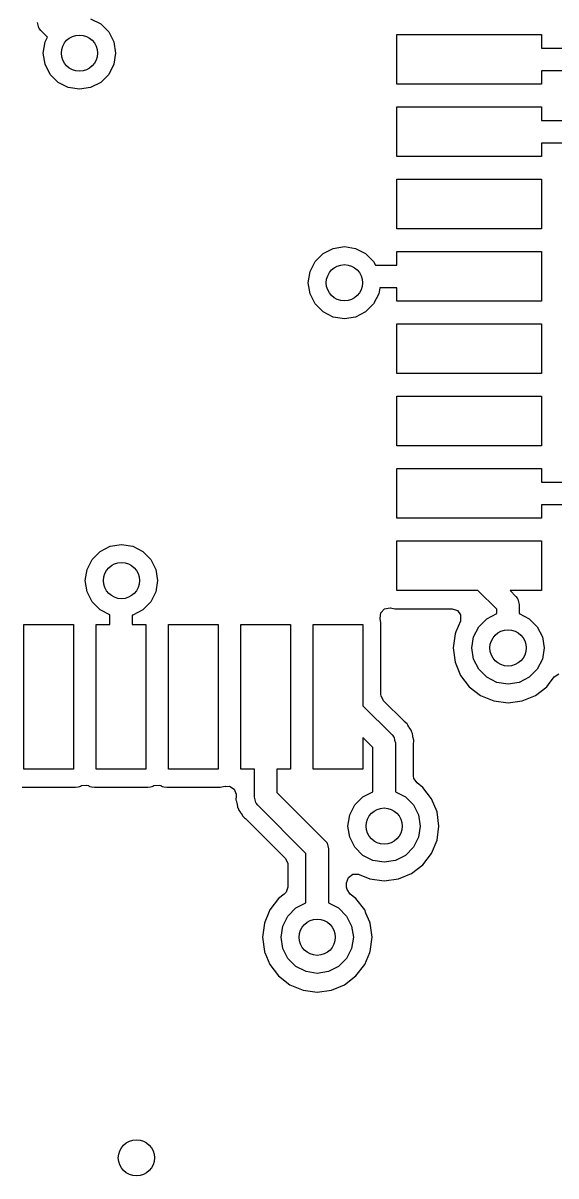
# Model space of a CAD drawing. Extents: x 128.2 to 165.3, y -118.5 to -85.
# Drawn here: x 141.99 to 147.88, y -104.81 to -92.06 of the extents above; entities that cross this region are included whole.
import ezdxf

# ---------------------------------------------------------------- set-up
doc = ezdxf.new("R2010")
doc.units = 0
doc.layers.add('BLACK', color=7, linetype='CONTINUOUS')

msp = doc.modelspace()

# ---------------------------------------------------------------- linework, layer by layer
at = {"layer": 'BLACK', "linetype": 'CONTINUOUS'}
for p, q in [((142.154, -92.0795), (142.145, -92.05)), ((142.734, -92.0096), (142.845, -92.0664)), ((142.845, -92.0664), (142.934, -92.1549)), ((142.16, -92.1096), (142.154, -92.0795)), ((142.164, -92.1148), (142.16, -92.1096)), ((142.165, -92.1175), (142.164, -92.1148)), ((142.168, -92.1206), (142.165, -92.1175)), ((142.182, -92.1384), (142.168, -92.1206)), ((142.257, -92.2134), (142.182, -92.1384)), ((142.934, -92.1549), (142.99, -92.2664)), ((146.12, -92.735), (146.12, -92.185)), ((146.12, -92.185), (147.72, -92.185)), ((147.72, -92.185), (147.72, -92.335)), ((142.21, -92.39), (142.23, -92.2664)), ((142.23, -92.2664), (142.257, -92.2134)), ((142.99, -92.2664), (143.01, -92.39)), ((142.23, -92.5136), (142.21, -92.39)), ((143.01, -92.39), (142.99, -92.5136)), ((147.72, -92.335), (148.483, -92.335)), ((142.286, -92.6251), (142.23, -92.5136)), ((142.99, -92.5136), (142.934, -92.6251)), ((142.375, -92.7136), (142.286, -92.6251)), ((142.934, -92.6251), (142.845, -92.7136)), ((148.431, -92.585), (147.72, -92.585)), ((147.72, -92.585), (147.72, -92.735)), ((142.486, -92.7704), (142.375, -92.7136)), ((142.61, -92.79), (142.486, -92.7704)), ((142.734, -92.7704), (142.61, -92.79)), ((142.845, -92.7136), (142.734, -92.7704)), ((147.72, -92.735), (146.12, -92.735)), ((146.12, -93.535), (146.12, -92.985)), ((146.12, -92.985), (147.72, -92.985)), ((147.72, -92.985), (147.72, -93.135)), ((147.72, -93.135), (148.646, -93.135)), ((148.595, -93.385), (147.72, -93.385)), ((147.72, -93.385), (147.72, -93.535)), ((147.72, -93.535), (146.12, -93.535)), ((146.12, -94.335), (146.12, -93.785)), ((146.12, -93.785), (147.72, -93.785)), ((147.72, -93.785), (147.72, -94.335)), ((147.72, -94.335), (146.12, -94.335)), ((145.216, -94.6949), (145.305, -94.6064)), ((145.305, -94.6064), (145.416, -94.5496)), ((145.416, -94.5496), (145.54, -94.53)), ((145.54, -94.53), (145.664, -94.5496)), ((145.664, -94.5496), (145.775, -94.6064)), ((145.775, -94.6064), (145.864, -94.6949)), ((146.12, -94.735), (146.12, -94.585)), ((146.12, -94.585), (147.72, -94.585)), ((147.72, -94.585), (147.72, -95.135)), ((145.16, -94.8064), (145.216, -94.6949)), ((145.864, -94.6949), (145.884, -94.735)), ((145.884, -94.735), (146.12, -94.735)), ((145.14, -94.93), (145.16, -94.8064)), ((145.16, -95.0536), (145.14, -94.93)), ((145.931, -94.985), (145.92, -95.0536)), ((146.12, -94.985), (145.931, -94.985)), ((146.12, -95.135), (146.12, -94.985)), ((145.216, -95.1651), (145.16, -95.0536)), ((145.92, -95.0536), (145.864, -95.1651)), ((145.305, -95.2536), (145.216, -95.1651)), ((145.416, -95.3104), (145.305, -95.2536)), ((145.775, -95.2536), (145.664, -95.3104)), ((145.864, -95.1651), (145.775, -95.2536)), ((147.72, -95.135), (146.12, -95.135)), ((145.54, -95.33), (145.416, -95.3104)), ((145.664, -95.3104), (145.54, -95.33)), ((146.12, -95.935), (146.12, -95.385)), ((146.12, -95.385), (147.72, -95.385)), ((147.72, -95.385), (147.72, -95.935)), ((147.72, -95.935), (146.12, -95.935)), ((146.12, -96.735), (146.12, -96.185)), ((146.12, -96.185), (147.72, -96.185)), ((147.72, -96.185), (147.72, -96.735)), ((147.72, -96.735), (146.12, -96.735)), ((146.12, -97.535), (146.12, -96.985)), ((146.12, -96.985), (147.72, -96.985)), ((147.72, -96.985), (147.72, -97.135)), ((147.72, -97.135), (148.287, -97.135)), ((148.28, -97.385), (147.72, -97.385)), ((147.72, -97.385), (147.72, -97.535)), ((147.72, -97.535), (146.12, -97.535)), ((146.12, -98.335), (146.12, -97.785)), ((146.12, -97.785), (147.72, -97.785)), ((147.72, -97.785), (147.72, -98.335)), ((142.751, -97.9899), (142.84, -97.9014)), ((142.84, -97.9014), (142.951, -97.8446)), ((142.951, -97.8446), (143.075, -97.825)), ((143.075, -97.825), (143.199, -97.8446)), ((143.199, -97.8446), (143.31, -97.9014)), ((143.31, -97.9014), (143.399, -97.9899)), ((142.695, -98.1014), (142.751, -97.9899)), ((143.399, -97.9899), (143.455, -98.1014)), ((142.675, -98.225), (142.695, -98.1014)), ((143.455, -98.1014), (143.475, -98.225)), ((142.695, -98.3486), (142.675, -98.225)), ((143.475, -98.225), (143.455, -98.3486)), ((142.751, -98.4601), (142.695, -98.3486)), ((143.455, -98.3486), (143.399, -98.4601)), ((147.018, -98.335), (146.12, -98.335)), ((147.225, -98.5418), (147.018, -98.335)), ((147.72, -98.335), (147.372, -98.335)), ((147.372, -98.335), (147.438, -98.4016)), ((147.438, -98.4016), (147.452, -98.4194)), ((147.452, -98.4194), (147.455, -98.4225)), ((147.455, -98.4225), (147.456, -98.4252)), ((147.456, -98.4252), (147.46, -98.4304)), ((147.46, -98.4304), (147.466, -98.4605)), ((142.84, -98.5486), (142.751, -98.4601)), ((142.945, -98.6022), (142.84, -98.5486)), ((143.31, -98.5486), (143.199, -98.6054)), ((143.399, -98.4601), (143.31, -98.5486)), ((145.943, -98.5816), (145.985, -98.5367)), ((145.985, -98.5367), (146.045, -98.5248)), ((146.045, -98.5248), (146.052, -98.526)), ((146.052, -98.526), (146.1, -98.5355)), ((146.1, -98.5355), (146.732, -98.5355)), ((146.732, -98.5355), (146.79, -98.5544)), ((146.79, -98.5544), (146.826, -98.6039)), ((147.225, -98.5903), (147.225, -98.5418)), ((147.466, -98.4605), (147.475, -98.49)), ((147.475, -98.49), (147.475, -98.5903)), ((142.945, -98.71), (142.945, -98.6022)), ((143.199, -98.6054), (143.195, -98.606)), ((143.195, -98.606), (143.195, -98.71)), ((145.936, -98.6424), (145.943, -98.5816)), ((145.945, -98.6903), (145.936, -98.6424)), ((145.945, -99.4842), (145.945, -98.6903)), ((146.823, -98.6724), (146.773, -98.7928)), ((146.826, -98.6651), (146.823, -98.6724)), ((146.826, -98.6039), (146.826, -98.6651)), ((147.026, -98.7349), (147.115, -98.6464)), ((147.115, -98.6464), (147.225, -98.5903)), ((147.475, -98.5903), (147.585, -98.6464)), ((147.585, -98.6464), (147.674, -98.7349)), ((141.995, -100.31), (141.995, -98.71)), ((141.995, -98.71), (142.545, -98.71)), ((142.545, -98.71), (142.545, -100.31)), ((142.795, -100.31), (142.795, -98.71)), ((142.795, -98.71), (142.945, -98.71)), ((143.195, -98.71), (143.345, -98.71)), ((143.345, -98.71), (143.345, -100.31)), ((143.595, -100.31), (143.595, -98.71)), ((143.595, -98.71), (144.145, -98.71)), ((144.145, -98.71), (144.145, -100.31)), ((144.395, -100.31), (144.395, -98.71)), ((144.395, -98.71), (144.945, -98.71)), ((144.945, -98.71), (144.945, -100.31)), ((145.195, -100.31), (145.195, -98.71)), ((145.195, -98.71), (145.745, -98.71)), ((145.745, -98.71), (145.745, -99.6082)), ((146.765, -98.8132), (146.744, -98.97)), ((146.773, -98.7928), (146.765, -98.8132)), ((146.97, -98.8464), (147.026, -98.7349)), ((147.674, -98.7349), (147.73, -98.8464)), ((146.95, -98.97), (146.97, -98.8464)), ((147.73, -98.8464), (147.75, -98.97)), ((146.744, -98.97), (146.765, -99.1268)), ((146.97, -99.0936), (146.95, -98.97)), ((147.75, -98.97), (147.73, -99.0936)), ((146.765, -99.1268), (146.825, -99.2728)), ((147.026, -99.2051), (146.97, -99.0936)), ((147.115, -99.2936), (147.026, -99.2051)), ((147.674, -99.2051), (147.585, -99.2936)), ((147.73, -99.0936), (147.674, -99.2051)), ((146.825, -99.2728), (146.922, -99.3983)), ((147.226, -99.3504), (147.115, -99.2936)), ((147.585, -99.2936), (147.474, -99.3504)), ((147.797, -99.3739), (147.862, -99.2894)), ((147.862, -99.2894), (147.912, -99.2547)), ((146.922, -99.3983), (147.047, -99.4945)), ((147.35, -99.37), (147.226, -99.3504)), ((147.474, -99.3504), (147.35, -99.37)), ((147.653, -99.4945), (147.778, -99.3983)), ((147.778, -99.3983), (147.797, -99.3739)), ((145.947, -99.4997), (145.945, -99.4842)), ((145.974, -99.5542), (145.947, -99.4997)), ((146.197, -99.7767), (145.974, -99.5542)), ((147.047, -99.4945), (147.193, -99.555)), ((147.193, -99.555), (147.35, -99.5757)), ((147.35, -99.5757), (147.507, -99.555)), ((147.507, -99.555), (147.653, -99.4945)), ((145.745, -99.6082), (146.068, -99.9316)), ((146.203, -99.7826), (146.197, -99.7767)), ((146.233, -99.8075), (146.203, -99.7826)), ((146.243, -99.8245), (146.233, -99.8075)), ((146.253, -99.8412), (146.243, -99.8245)), ((146.257, -99.8485), (146.253, -99.8412)), ((146.28, -99.8803), (146.257, -99.8485)), ((145.855, -100.072), (145.745, -99.9618)), ((145.745, -99.9618), (145.745, -100.31)), ((146.068, -99.9316), (146.082, -99.9494)), ((146.082, -99.9494), (146.085, -99.9525)), ((146.085, -99.9525), (146.086, -99.9552)), ((146.086, -99.9552), (146.09, -99.9604)), ((146.09, -99.9604), (146.096, -99.9905)), ((146.282, -99.8887), (146.28, -99.8803)), ((146.284, -99.894), (146.282, -99.8887)), ((146.286, -99.8995), (146.284, -99.894)), ((146.291, -99.907), (146.286, -99.8995)), ((146.292, -99.9155), (146.291, -99.907)), ((146.297, -99.9452), (146.292, -99.9155)), ((146.292, -99.9155), (146.292, -99.9155)), ((146.299, -99.9536), (146.297, -99.9452)), ((146.309, -99.9912), (146.299, -99.9536)), ((145.855, -100.56), (145.855, -100.072)), ((146.096, -99.9905), (146.105, -100.02)), ((146.105, -100.02), (146.105, -100.56)), ((146.305, -100.039), (146.306, -100.03)), ((146.305, -100.384), (146.305, -100.039)), ((146.306, -100.03), (146.309, -99.9998)), ((146.309, -99.9998), (146.309, -99.9912)), ((142.545, -100.31), (141.995, -100.31)), ((143.345, -100.31), (142.795, -100.31)), ((144.145, -100.31), (143.595, -100.31)), ((144.545, -100.31), (144.395, -100.31)), ((144.545, -100.62), (144.545, -100.31)), ((144.945, -100.31), (144.795, -100.31)), ((144.795, -100.31), (144.795, -100.568)), ((145.745, -100.31), (145.195, -100.31)), ((142.632, -100.493), (142.693, -100.488)), ((142.693, -100.488), (142.708, -100.493)), ((143.432, -100.493), (143.493, -100.488)), ((143.493, -100.488), (143.508, -100.493)), ((146.31, -100.412), (146.305, -100.384)), ((146.344, -100.463), (146.31, -100.412)), ((146.408, -100.512), (146.344, -100.463)), ((141.975, -100.51), (142.565, -100.51)), ((142.565, -100.51), (142.595, -100.505)), ((142.595, -100.505), (142.614, -100.501)), ((142.614, -100.501), (142.623, -100.499)), ((142.614, -100.501), (142.614, -100.501)), ((142.623, -100.499), (142.631, -100.493)), ((142.631, -100.493), (142.632, -100.493)), ((142.708, -100.493), (142.709, -100.493)), ((142.709, -100.493), (142.717, -100.499)), ((142.717, -100.499), (142.726, -100.501)), ((142.726, -100.501), (142.726, -100.501)), ((142.726, -100.501), (142.745, -100.505)), ((142.745, -100.505), (142.775, -100.51)), ((142.775, -100.51), (143.365, -100.51)), ((143.365, -100.51), (143.395, -100.505)), ((143.395, -100.505), (143.414, -100.501)), ((143.414, -100.501), (143.423, -100.499)), ((143.414, -100.501), (143.414, -100.501)), ((143.423, -100.499), (143.431, -100.493)), ((143.431, -100.493), (143.432, -100.493)), ((143.508, -100.493), (143.509, -100.493)), ((143.509, -100.493), (143.517, -100.499)), ((143.517, -100.499), (143.526, -100.501)), ((143.526, -100.501), (143.526, -100.501)), ((143.526, -100.501), (143.545, -100.505)), ((143.545, -100.505), (143.575, -100.51)), ((143.575, -100.51), (144.165, -100.51)), ((144.165, -100.51), (144.223, -100.499)), ((144.223, -100.499), (144.224, -100.502)), ((144.224, -100.502), (144.269, -100.498)), ((144.269, -100.498), (144.321, -100.53)), ((144.321, -100.53), (144.344, -100.587)), ((144.344, -100.61), (144.341, -100.649)), ((144.344, -100.587), (144.344, -100.595)), ((144.344, -100.595), (144.344, -100.601)), ((144.344, -100.601), (144.344, -100.61)), ((144.795, -100.568), (145.328, -101.102)), ((145.656, -100.705), (145.745, -100.616)), ((145.745, -100.616), (145.855, -100.56)), ((146.105, -100.56), (146.215, -100.616)), ((146.215, -100.616), (146.304, -100.705)), ((146.505, -100.637), (146.408, -100.512)), ((144.341, -100.649), (144.343, -100.657)), ((144.343, -100.657), (144.351, -100.686)), ((144.351, -100.686), (144.353, -100.695)), ((144.353, -100.695), (144.359, -100.733)), ((144.359, -100.733), (144.364, -100.741)), ((144.364, -100.741), (144.366, -100.746)), ((144.554, -100.65), (144.545, -100.62)), ((144.56, -100.68), (144.554, -100.65)), ((144.564, -100.685), (144.56, -100.68)), ((144.565, -100.688), (144.564, -100.685)), ((144.568, -100.691), (144.565, -100.688)), ((144.582, -100.708), (144.568, -100.691)), ((145.115, -101.242), (144.582, -100.708)), ((145.6, -100.816), (145.656, -100.705)), ((146.304, -100.705), (146.36, -100.816)), ((146.565, -100.783), (146.505, -100.637)), ((144.366, -100.746), (144.368, -100.751)), ((144.368, -100.751), (144.37, -100.76)), ((144.37, -100.76), (144.387, -100.783)), ((144.387, -100.783), (144.393, -100.792)), ((144.393, -100.792), (144.397, -100.799)), ((144.397, -100.799), (144.417, -100.832)), ((144.417, -100.832), (144.436, -100.849)), ((144.436, -100.849), (144.447, -100.857)), ((144.447, -100.857), (144.453, -100.863)), ((144.453, -100.863), (144.886, -101.296)), ((145.58, -100.94), (145.6, -100.816)), ((146.36, -100.816), (146.38, -100.94)), ((146.586, -100.94), (146.565, -100.783)), ((145.6, -101.064), (145.58, -100.94)), ((146.38, -100.94), (146.36, -101.064)), ((146.565, -101.097), (146.586, -100.94)), ((145.328, -101.102), (145.342, -101.119)), ((145.342, -101.119), (145.345, -101.122)), ((145.345, -101.122), (145.346, -101.125)), ((145.346, -101.125), (145.35, -101.13)), ((145.656, -101.175), (145.6, -101.064)), ((146.36, -101.064), (146.304, -101.175)), ((146.505, -101.243), (146.565, -101.097)), ((145.115, -101.79), (145.115, -101.242)), ((145.35, -101.13), (145.356, -101.16)), ((145.356, -101.16), (145.365, -101.19)), ((145.365, -101.19), (145.365, -101.79)), ((145.745, -101.264), (145.656, -101.175)), ((146.304, -101.175), (146.215, -101.264)), ((146.408, -101.368), (146.505, -101.243)), ((144.886, -101.296), (144.913, -101.35)), ((144.913, -101.35), (144.915, -101.366)), ((144.915, -101.366), (144.915, -101.614)), ((145.856, -101.32), (145.745, -101.264)), ((145.98, -101.34), (145.856, -101.32)), ((146.104, -101.32), (145.98, -101.34)), ((146.215, -101.264), (146.104, -101.32)), ((146.283, -101.465), (146.408, -101.368)), ((145.565, -101.566), (145.584, -101.508)), ((145.584, -101.508), (145.634, -101.472)), ((145.634, -101.472), (145.695, -101.472)), ((145.695, -101.472), (145.702, -101.475)), ((145.702, -101.475), (145.823, -101.525)), ((146.137, -101.525), (146.283, -101.465)), ((144.915, -101.614), (144.896, -101.672)), ((145.565, -101.614), (145.565, -101.566)), ((145.57, -101.642), (145.565, -101.614)), ((145.823, -101.525), (145.98, -101.546)), ((145.98, -101.546), (146.137, -101.525)), ((144.812, -101.742), (144.715, -101.867)), ((144.876, -101.693), (144.812, -101.742)), ((144.896, -101.672), (144.876, -101.693)), ((145.604, -101.693), (145.57, -101.642)), ((145.668, -101.742), (145.604, -101.693)), ((145.765, -101.867), (145.668, -101.742)), ((144.715, -101.867), (144.701, -101.903)), ((144.916, -101.935), (145.005, -101.846)), ((145.005, -101.846), (145.115, -101.79)), ((145.365, -101.79), (145.475, -101.846)), ((145.475, -101.846), (145.564, -101.935)), ((145.779, -101.903), (145.765, -101.867)), ((144.655, -102.013), (144.634, -102.17)), ((144.659, -102.003), (144.655, -102.013)), ((144.701, -101.903), (144.659, -102.003)), ((144.86, -102.046), (144.916, -101.935)), ((145.564, -101.935), (145.62, -102.046)), ((145.821, -102.003), (145.779, -101.903)), ((145.825, -102.013), (145.821, -102.003)), ((145.846, -102.17), (145.825, -102.013)), ((144.84, -102.17), (144.86, -102.046)), ((145.62, -102.046), (145.64, -102.17)), ((144.634, -102.17), (144.655, -102.327)), ((144.86, -102.294), (144.84, -102.17)), ((145.64, -102.17), (145.62, -102.294)), ((145.825, -102.327), (145.846, -102.17)), ((144.655, -102.327), (144.657, -102.333)), ((144.657, -102.333), (144.66, -102.338)), ((144.66, -102.338), (144.715, -102.473)), ((144.916, -102.405), (144.86, -102.294)), ((145.62, -102.294), (145.564, -102.405)), ((145.765, -102.473), (145.82, -102.338)), ((145.82, -102.338), (145.823, -102.333)), ((145.823, -102.333), (145.825, -102.327)), ((144.715, -102.473), (144.812, -102.598)), ((145.005, -102.494), (144.916, -102.405)), ((145.116, -102.55), (145.005, -102.494)), ((145.475, -102.494), (145.364, -102.55)), ((145.564, -102.405), (145.475, -102.494)), ((145.668, -102.598), (145.765, -102.473)), ((144.812, -102.598), (144.937, -102.695)), ((145.24, -102.57), (145.116, -102.55)), ((145.364, -102.55), (145.24, -102.57)), ((145.543, -102.695), (145.668, -102.598)), ((144.937, -102.695), (145.083, -102.755)), ((145.083, -102.755), (145.24, -102.776)), ((145.24, -102.776), (145.397, -102.755)), ((145.397, -102.755), (145.543, -102.695))]:
    msp.add_line(p, q, dxfattribs=at)
at = {"layer": 'BLACK'}
for centre in [(142.61, -92.39), (145.54, -94.93), (143.075, -98.225), (147.35, -98.97), (145.98, -100.94), (145.24, -102.17), (143.24, -104.61)]:
    msp.add_circle(centre, 0.2, dxfattribs=at)

doc.saveas('drawing.dxf')
